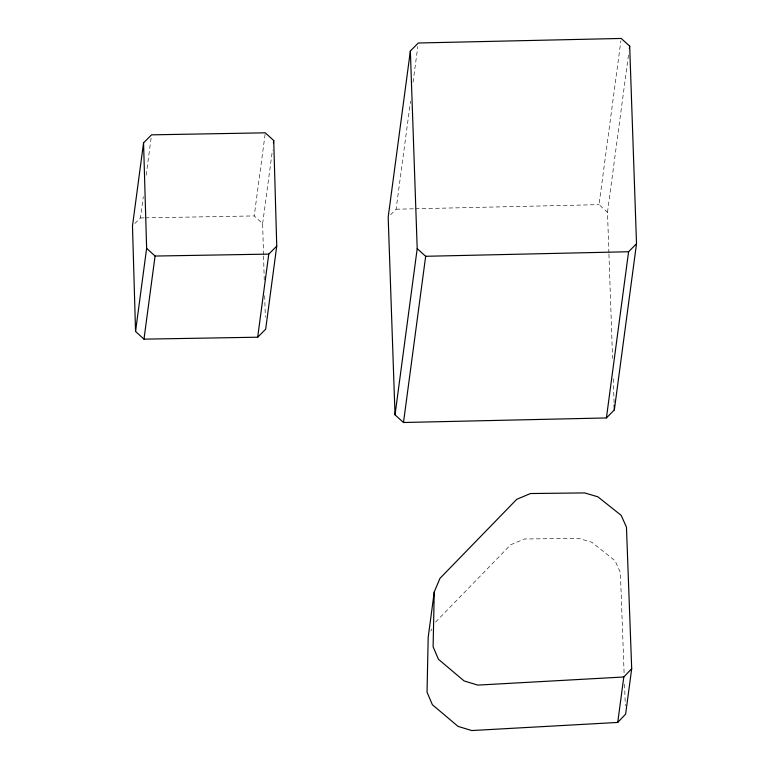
<?xml version="1.0" encoding="UTF-8"?>
<svg xmlns="http://www.w3.org/2000/svg" width="769" height="769" viewBox="0 0 769 769"><rect width="100%" height="100%" fill="white"/><g stroke="black" fill="none" stroke-linecap="round" stroke-linejoin="round"><path stroke-width="0.58" stroke-dasharray="3.85 2.88" d="M134.873 223.539L140.448 217.944L143.303 196.576M146.158 175.207L151.224 137.218M263.527 254.827L262.642 223.625L254.212 215.926L265.142 134.008M262.642 223.625L272.457 150.022M390.556 214.82L396.102 209.206L410.521 101.172M413.059 82.177L417.807 46.563M608.913 253.03L607.5 212.311L599.032 204.66L620.891 40.824M607.5 212.311L628.725 53.234M430.823 631.109L431.697 629.023M435.571 622.092L510.654 544.788L524.41 538.982L578.605 538.367L591.803 542.251L615.104 560.784L620.391 572.597L624.12 673.356M396.102 209.206L414.116 208.803M415.318 208.774L599.032 204.66M140.448 217.944L144.043 217.887M145.245 217.858L254.212 215.926M624.524 684.15L625.322 705.74M608.952 254.231L612.566 358.421M613.268 378.781L614.095 402.735M263.565 256.019L264.248 280.022M264.699 295.623L265.315 317.222"/><path stroke-width="1.15" d="M434.254 591.919L433.11 646.796L438.436 659.273L464.082 680.921L477.76 685.102L623.803 676.989L631.695 668.684L626.456 527.149L621.169 515.336L597.869 496.803L584.661 492.919L530.475 493.535L516.72 499.341L439.964 578.365L434.254 591.919L428.189 637.366L427.045 692.244L432.38 704.721L458.016 726.369L471.695 730.55L617.738 722.437L625.63 714.132L631.695 668.684M143.563 142.832L132.479 225.932L135.546 331.449L143.976 339.148L257.682 337.207L265.661 329.228L276.744 246.118L273.726 140.525L265.295 132.826L151.541 134.844L143.563 142.832L146.629 248.339L135.546 331.449M143.976 339.148L155.069 256.048L146.629 248.339M273.408 142.899L273.726 140.525M257.682 337.207L268.766 254.106L276.744 246.118M410.358 51.023L388.182 217.233L395.026 414.837L403.494 422.498L606.414 417.942L614.344 409.915L636.521 243.715L629.676 46.111L621.208 38.45L418.288 42.997L410.358 51.023L417.202 248.627L395.026 414.837M403.494 422.498L425.67 256.288L417.202 248.627M629.359 48.485L629.676 46.111M606.414 417.942L628.59 251.742L636.521 243.715M617.738 722.437L623.803 676.989M425.67 256.288L628.59 251.742M155.069 256.048L268.766 254.106M614.181 405.128L614.344 409.915"/></g></svg>
